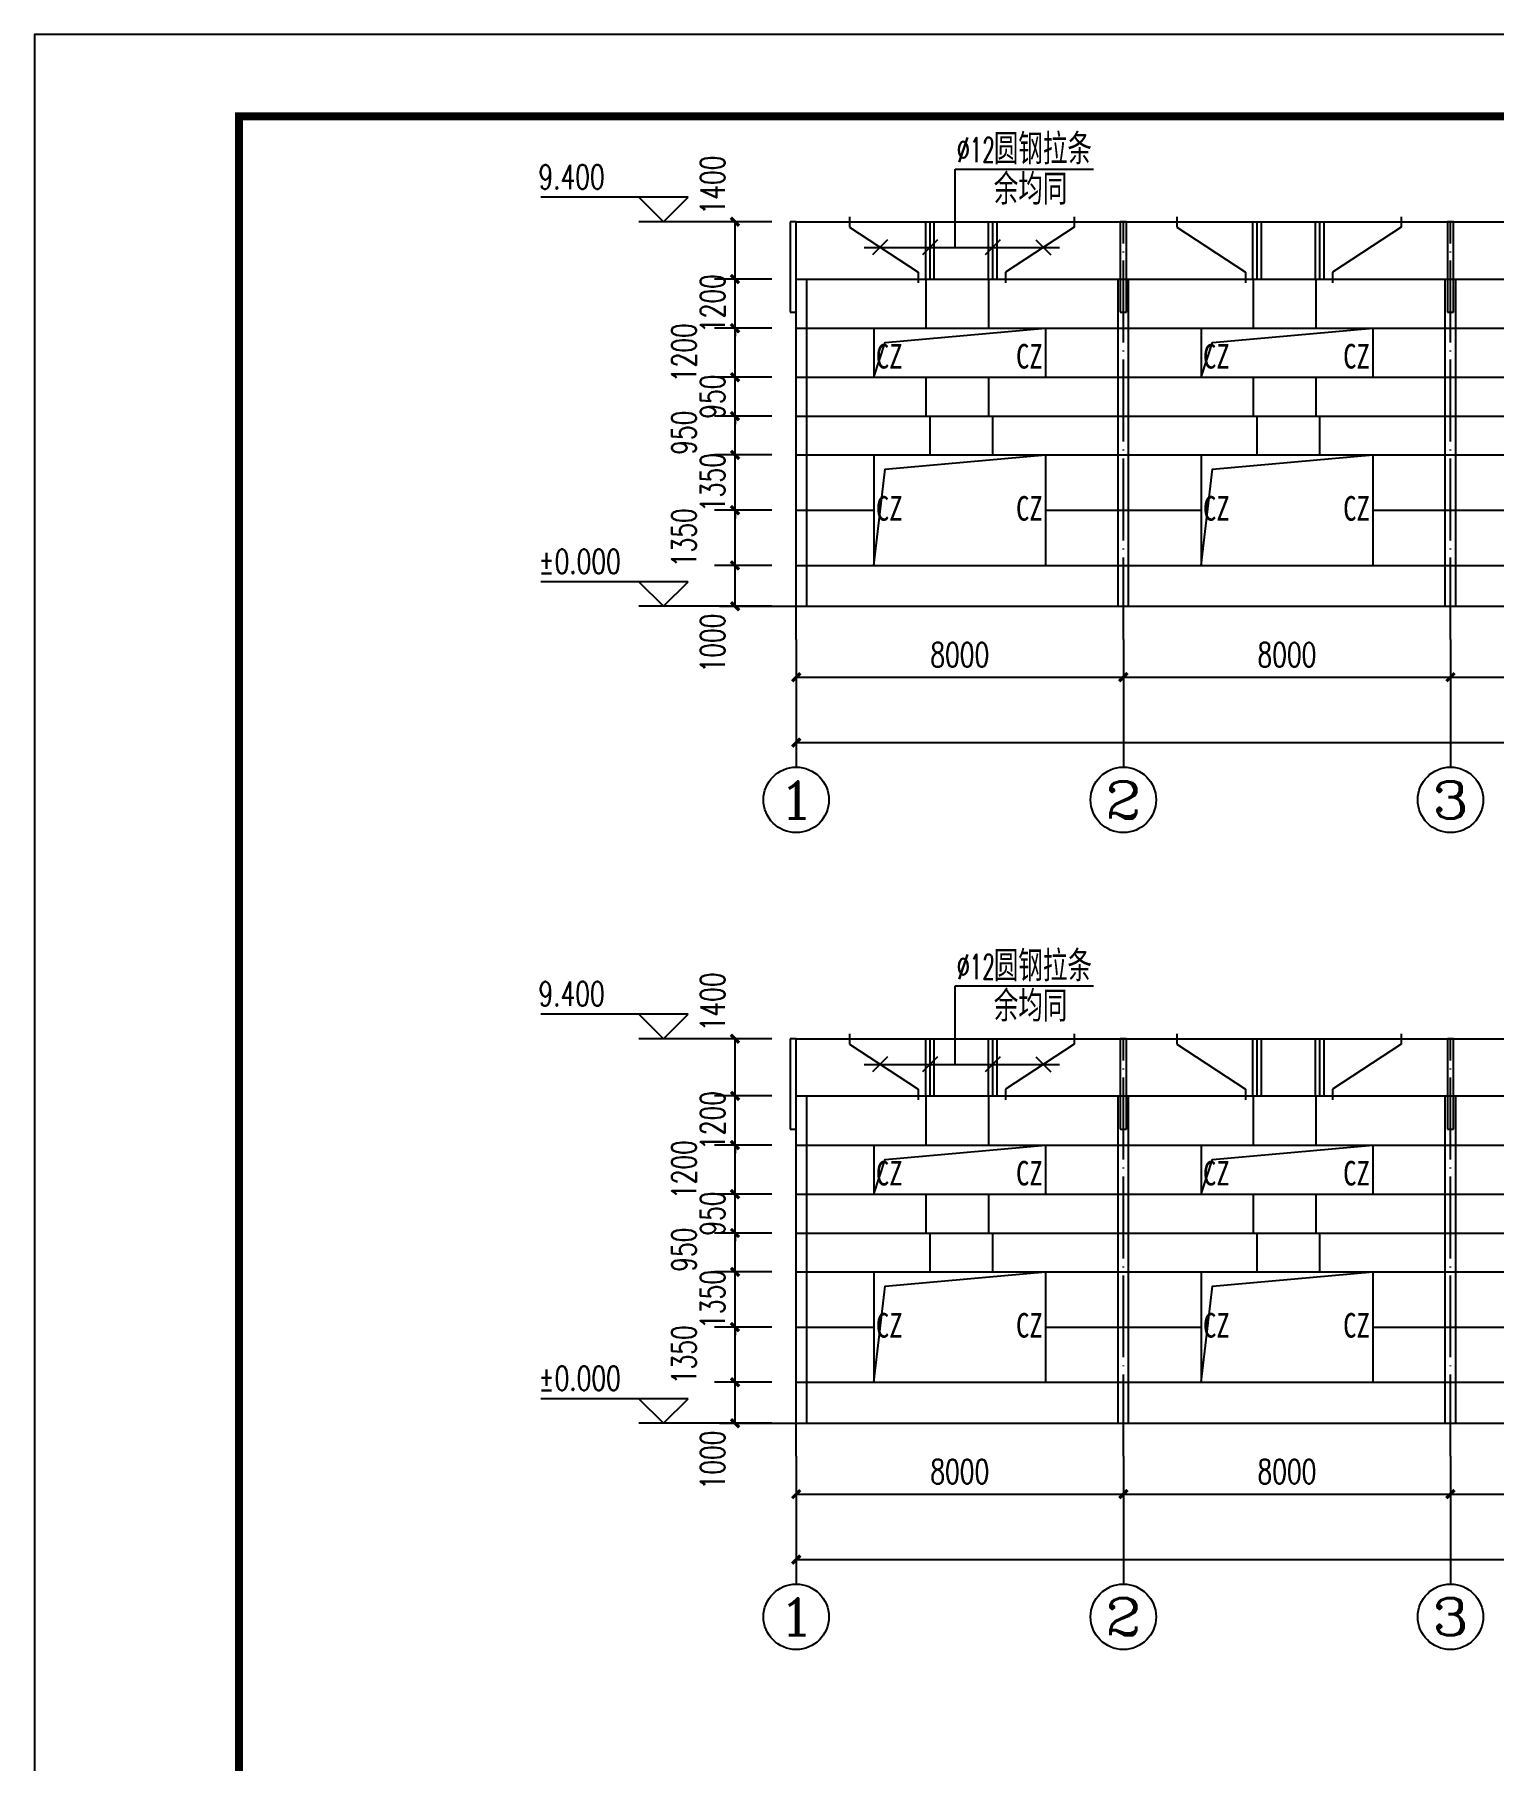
# Model space of a CAD drawing. Extents: x 36360094 to 36697644, y 75306 to 425482.
# Drawn here: x 36484285 to 36519965, y 205835 to 248032 of the extents above; entities that cross this region are included whole.
import ezdxf
from ezdxf.enums import TextEntityAlignment as Align

# ---------------------------------------------------------------- set-up
doc = ezdxf.new("R2010")
doc.units = 0
doc.header["$LTSCALE"] = 1000
doc.header["$MEASUREMENT"] = 0
doc.linetypes.add('ACAD_ISO04W100', pattern=[30.5, 24, -3, 0.5, -3])
doc.linetypes.add('DOTE', pattern=[2.42, 2, -0.2, 0.02, -0.2])
doc.layers.get('0').update_dxf_attribs({"linetype": 'CONTINUOUS'})
doc.layers.get('DEFPOINTS').update_dxf_attribs({"linetype": 'CONTINUOUS'})
for name, color, linetype in [('AXIS', 3, 'CONTINUOUS'), ('AXIS_TEXT', 7, 'CONTINUOUS'), ('DIM_ELEV', 3, 'CONTINUOUS'), ('DOTE', 1, 'ACAD_ISO04W100'), ('PUB_DIM', 3, 'CONTINUOUS'), ('PUB_TEXT', 7, 'CONTINUOUS'), ('PUB_TITLE', 4, 'CONTINUOUS'), ('拉条', 4, 'CONTINUOUS')]:
    doc.layers.add(name, color=color, linetype=linetype)
doc.styles.add('-宋体', font='', dxfattribs={"width": 0.8})
doc.styles.add('_HZTXT', font='txt.shx', dxfattribs={"width": 0.8, "bigfont": 'hztxt.shx'})
doc.styles.add('_TCH_AXIS', font='COMPLEX', dxfattribs={"bigfont": 'GBCBIG'})
doc.styles.add('_TCH_DIM', font='SIMPLEX', dxfattribs={"bigfont": 'GBCBIG'})
doc.styles.add('_TCH_DIM_T3', font='SIMPLEX', dxfattribs={"width": 0.705882, "bigfont": 'GBCBIG'})
doc.styles.add('_TXT', font='SIMPLEX.shx', dxfattribs={"width": 0.6})
doc.styles.get('-宋体').set_extended_font_data('SimSun')
doc.dimstyles.new('_TCH_ARCH&&200', dxfattribs={"dimtxt": 595, "dimasz": 200, "dimexe": 500, "dimexo": 600, "dimgap": 252.5, "dimtad": 1, "dimdec": 0, "dimzin": 0, "dimdsep": 46, "dimtxsty": '_TCH_DIM_T3', "dimblk": 'ARCHTICK', "dimcen": 0.09, "dimclrt": 7, "dimazin": 2, "dimtfac": 1, "dimtdec": 0, "dimtix": 1, "dimtmove": 2, "dimatfit": 3, "dimfxl": 0, "dimtolj": 1, "dimtzin": 0, "dimarcsym": 0})

# ---------------------------------------------------------------- blocks, each defined once
blk = doc.blocks.new('_ArchTick')
at = {"color": 0, "linetype": 'ByBlock', "const_width": 0.4}
blk.add_lwpolyline([(-0.5, -0.5), (0.5, 0.5)], dxfattribs=at)
blk = doc.blocks.new('*D612')
at = {"layer": 'DEFPOINTS', "color": 0}
for p in [(36501416, 223481), (36502913, 223481), (36502913, 222081)]:
    blk.add_point(p, dxfattribs=at)
at = {"layer": 'PUB_DIM', "color": 0, "lineweight": -2}
for p, q in [((36502313, 223481), (36500916, 223481)), ((36501416, 222081), (36501416, 223481)), ((36502313, 222081), (36500916, 222081))]:
    blk.add_line(p, q, dxfattribs=at)
at = {"layer": 'PUB_DIM', "color": 0, "lineweight": -2, "xscale": 200, "yscale": 200, "zscale": 200}
for p, rotation in [((36501416, 223481), 90), ((36501416, 222081), 270)]:
    blk.add_blockref('_ArchTick', p, dxfattribs=dict(at, rotation=rotation))
at = {"layer": 'PUB_DIM', "color": 7, "insert": (36500866, 224381), "char_height": 595, "attachment_point": 5, "rotation": 90, "style": '_TCH_DIM_T3'}
blk.add_mtext('\\A1;1400', dxfattribs=at)
blk = doc.blocks.new('*D613')
at = {"layer": 'DEFPOINTS', "color": 0}
for p in [(36501416, 222081), (36502913, 222081), (36502913, 220881)]:
    blk.add_point(p, dxfattribs=at)
at = {"layer": 'PUB_DIM', "color": 0, "lineweight": -2}
for p, q in [((36502313, 222081), (36500916, 222081)), ((36501416, 222081), (36501416, 222281)), ((36501416, 220881), (36501416, 222081)), ((36502313, 220881), (36500916, 220881)), ((36501416, 220881), (36501416, 220681))]:
    blk.add_line(p, q, dxfattribs=at)
at = {"layer": 'PUB_DIM', "color": 0, "lineweight": -2, "xscale": 200, "yscale": 200, "zscale": 200}
for p, rotation in [((36501416, 222081), 270), ((36501416, 220881), 90)]:
    blk.add_blockref('_ArchTick', p, dxfattribs=dict(at, rotation=rotation))
at = {"layer": 'PUB_DIM', "color": 7, "insert": (36500866, 221481), "char_height": 595, "attachment_point": 5, "rotation": 90, "style": '_TCH_DIM_T3'}
blk.add_mtext('\\A1;1200', dxfattribs=at)
blk = doc.blocks.new('*D614')
at = {"layer": 'DEFPOINTS', "color": 0}
for p in [(36501416, 220881), (36502913, 220881), (36502913, 219681)]:
    blk.add_point(p, dxfattribs=at)
at = {"layer": 'PUB_DIM', "color": 0, "lineweight": -2}
for p, q in [((36502313, 220881), (36500916, 220881)), ((36501416, 219681), (36501416, 220881)), ((36502313, 219681), (36500916, 219681))]:
    blk.add_line(p, q, dxfattribs=at)
at = {"layer": 'PUB_DIM', "color": 0, "lineweight": -2, "xscale": 200, "yscale": 200, "zscale": 200}
for p, rotation in [((36501416, 220881), 90), ((36501416, 219681), 270)]:
    blk.add_blockref('_ArchTick', p, dxfattribs=dict(at, rotation=rotation))
at = {"layer": 'PUB_DIM', "color": 7, "insert": (36500166, 220281), "char_height": 595, "attachment_point": 5, "rotation": 90, "style": '_TCH_DIM_T3'}
blk.add_mtext('\\A1;1200', dxfattribs=at)
blk = doc.blocks.new('*D615')
at = {"layer": 'DEFPOINTS', "color": 0}
for p in [(36501416, 219681), (36502913, 219681), (36502913, 218731)]:
    blk.add_point(p, dxfattribs=at)
at = {"layer": 'PUB_DIM', "color": 0, "lineweight": -2}
for p, q in [((36501416, 219681), (36501416, 219881)), ((36502313, 219681), (36500916, 219681)), ((36501416, 218731), (36501416, 219681)), ((36502313, 218731), (36500916, 218731)), ((36501416, 218731), (36501416, 218531))]:
    blk.add_line(p, q, dxfattribs=at)
at = {"layer": 'PUB_DIM', "color": 0, "lineweight": -2, "xscale": 200, "yscale": 200, "zscale": 200}
for p, rotation in [((36501416, 219681), 270), ((36501416, 218731), 90)]:
    blk.add_blockref('_ArchTick', p, dxfattribs=dict(at, rotation=rotation))
at = {"layer": 'PUB_DIM', "color": 7, "insert": (36500866, 219206), "char_height": 595, "attachment_point": 5, "rotation": 90, "style": '_TCH_DIM_T3'}
blk.add_mtext('\\A1;950', dxfattribs=at)
blk = doc.blocks.new('*D616')
at = {"layer": 'DEFPOINTS', "color": 0}
for p in [(36501416, 218731), (36502913, 218731), (36502913, 217781)]:
    blk.add_point(p, dxfattribs=at)
at = {"layer": 'PUB_DIM', "color": 0, "lineweight": -2}
for p, q in [((36502313, 218731), (36500916, 218731)), ((36501416, 217781), (36501416, 218731)), ((36502313, 217781), (36500916, 217781))]:
    blk.add_line(p, q, dxfattribs=at)
at = {"layer": 'PUB_DIM', "color": 0, "lineweight": -2, "xscale": 200, "yscale": 200, "zscale": 200}
for p, rotation in [((36501416, 218731), 90), ((36501416, 217781), 270)]:
    blk.add_blockref('_ArchTick', p, dxfattribs=dict(at, rotation=rotation))
at = {"layer": 'PUB_DIM', "color": 7, "insert": (36500166, 218323), "char_height": 595, "attachment_point": 5, "rotation": 90, "style": '_TCH_DIM_T3'}
blk.add_mtext('\\A1;950', dxfattribs=at)
blk = doc.blocks.new('*D617')
at = {"layer": 'DEFPOINTS', "color": 0}
for p in [(36501416, 217781), (36502913, 217781), (36502913, 216431)]:
    blk.add_point(p, dxfattribs=at)
at = {"layer": 'PUB_DIM', "color": 0, "lineweight": -2}
for p, q in [((36502313, 217781), (36500916, 217781)), ((36501416, 217781), (36501416, 217981)), ((36501416, 216431), (36501416, 217781)), ((36502313, 216431), (36500916, 216431)), ((36501416, 216431), (36501416, 216231))]:
    blk.add_line(p, q, dxfattribs=at)
at = {"layer": 'PUB_DIM', "color": 0, "lineweight": -2, "xscale": 200, "yscale": 200, "zscale": 200}
for p, rotation in [((36501416, 217781), 270), ((36501416, 216431), 90)]:
    blk.add_blockref('_ArchTick', p, dxfattribs=dict(at, rotation=rotation))
at = {"layer": 'PUB_DIM', "color": 7, "insert": (36500866, 217106), "char_height": 595, "attachment_point": 5, "rotation": 90, "style": '_TCH_DIM_T3'}
blk.add_mtext('\\A1;1350', dxfattribs=at)
blk = doc.blocks.new('*D618')
at = {"layer": 'DEFPOINTS', "color": 0}
for p in [(36501416, 216431), (36502913, 216431), (36502913, 215081)]:
    blk.add_point(p, dxfattribs=at)
at = {"layer": 'PUB_DIM', "color": 0, "lineweight": -2}
for p, q in [((36502313, 216431), (36500916, 216431)), ((36501416, 215081), (36501416, 216431)), ((36502313, 215081), (36500916, 215081))]:
    blk.add_line(p, q, dxfattribs=at)
at = {"layer": 'PUB_DIM', "color": 0, "lineweight": -2, "xscale": 200, "yscale": 200, "zscale": 200}
for p, rotation in [((36501416, 216431), 90), ((36501416, 215081), 270)]:
    blk.add_blockref('_ArchTick', p, dxfattribs=dict(at, rotation=rotation))
at = {"layer": 'PUB_DIM', "color": 7, "insert": (36500166, 215756), "char_height": 595, "attachment_point": 5, "rotation": 90, "style": '_TCH_DIM_T3'}
blk.add_mtext('\\A1;1350', dxfattribs=at)
blk = doc.blocks.new('*D619')
at = {"layer": 'DEFPOINTS', "color": 0}
for p in [(36501416, 215081), (36502913, 215081), (36502913, 214081)]:
    blk.add_point(p, dxfattribs=at)
at = {"layer": 'PUB_DIM', "color": 0, "lineweight": -2}
for p, q in [((36502313, 215081), (36500916, 215081)), ((36501416, 214081), (36501416, 215081)), ((36502313, 214081), (36500916, 214081))]:
    blk.add_line(p, q, dxfattribs=at)
at = {"layer": 'PUB_DIM', "color": 0, "lineweight": -2, "xscale": 200, "yscale": 200, "zscale": 200}
for p, rotation in [((36501416, 215081), 90), ((36501416, 214081), 270)]:
    blk.add_blockref('_ArchTick', p, dxfattribs=dict(at, rotation=rotation))
at = {"layer": 'PUB_DIM', "color": 7, "insert": (36500866, 213181), "char_height": 595, "attachment_point": 5, "rotation": 90, "style": '_TCH_DIM_T3'}
blk.add_mtext('\\A1;1000', dxfattribs=at)
blk = doc.blocks.new('*D620')
at = {"layer": 'AXIS', "color": 0, "lineweight": -2}
for p, q in [((36502913, 212672), (36502913, 211848)), ((36510913, 212672), (36510913, 211848)), ((36502913, 212348), (36510913, 212348))]:
    blk.add_line(p, q, dxfattribs=at)
at = {"layer": 'DEFPOINTS', "color": 0}
for p in [(36502913, 213272), (36510913, 213272), (36510913, 212348)]:
    blk.add_point(p, dxfattribs=at)
at = {"layer": 'AXIS', "color": 0, "lineweight": -2, "xscale": 200, "yscale": 200, "zscale": 200, "rotation": 180}
blk.add_blockref('_ArchTick', (36502913, 212348), dxfattribs=at)
at = {"layer": 'AXIS', "color": 0, "lineweight": -2, "xscale": 200, "yscale": 200, "zscale": 200}
blk.add_blockref('_ArchTick', (36510913, 212348), dxfattribs=at)
at = {"layer": 'AXIS', "color": 7, "insert": (36506913, 212898), "char_height": 595, "attachment_point": 5, "style": '_TCH_DIM_T3'}
blk.add_mtext('\\A1;8000', dxfattribs=at)
blk = doc.blocks.new('*D621')
at = {"layer": 'AXIS', "color": 0, "lineweight": -2}
for p, q in [((36510913, 212672), (36510913, 211848)), ((36518913, 212672), (36518913, 211848)), ((36510913, 212348), (36518913, 212348))]:
    blk.add_line(p, q, dxfattribs=at)
at = {"layer": 'DEFPOINTS', "color": 0}
for p in [(36510913, 213272), (36518913, 213272), (36518913, 212348)]:
    blk.add_point(p, dxfattribs=at)
at = {"layer": 'AXIS', "color": 0, "lineweight": -2, "xscale": 200, "yscale": 200, "zscale": 200, "rotation": 180}
blk.add_blockref('_ArchTick', (36510913, 212348), dxfattribs=at)
at = {"layer": 'AXIS', "color": 0, "lineweight": -2, "xscale": 200, "yscale": 200, "zscale": 200}
blk.add_blockref('_ArchTick', (36518913, 212348), dxfattribs=at)
at = {"layer": 'AXIS', "color": 7, "insert": (36514913, 212898), "char_height": 595, "attachment_point": 5, "style": '_TCH_DIM_T3'}
blk.add_mtext('\\A1;8000', dxfattribs=at)
blk = doc.blocks.new('*D622')
at = {"layer": 'AXIS', "color": 0, "lineweight": -2}
for p, q in [((36518913, 212672), (36518913, 211848)), ((36526913, 212672), (36526913, 211848)), ((36518913, 212348), (36526913, 212348))]:
    blk.add_line(p, q, dxfattribs=at)
at = {"layer": 'DEFPOINTS', "color": 0}
for p in [(36518913, 213272), (36526913, 213272), (36526913, 212348)]:
    blk.add_point(p, dxfattribs=at)
at = {"layer": 'AXIS', "color": 0, "lineweight": -2, "xscale": 200, "yscale": 200, "zscale": 200, "rotation": 180}
blk.add_blockref('_ArchTick', (36518913, 212348), dxfattribs=at)
at = {"layer": 'AXIS', "color": 0, "lineweight": -2, "xscale": 200, "yscale": 200, "zscale": 200}
blk.add_blockref('_ArchTick', (36526913, 212348), dxfattribs=at)
at = {"layer": 'AXIS', "color": 7, "insert": (36522913, 212898), "char_height": 595, "attachment_point": 5, "style": '_TCH_DIM_T3'}
blk.add_mtext('\\A1;8000', dxfattribs=at)
blk = doc.blocks.new('*D626')
at = {"layer": 'AXIS', "color": 0, "lineweight": -2}
for p, q in [((36502913, 212672), (36502913, 210248)), ((36550913, 212672), (36550913, 210248)), ((36502913, 210748), (36550913, 210748))]:
    blk.add_line(p, q, dxfattribs=at)
at = {"layer": 'DEFPOINTS', "color": 0}
for p in [(36502913, 213272), (36550913, 213272), (36550913, 210748)]:
    blk.add_point(p, dxfattribs=at)
at = {"layer": 'AXIS', "color": 0, "lineweight": -2, "xscale": 200, "yscale": 200, "zscale": 200, "rotation": 180}
blk.add_blockref('_ArchTick', (36502913, 210748), dxfattribs=at)
at = {"layer": 'AXIS', "color": 0, "lineweight": -2, "xscale": 200, "yscale": 200, "zscale": 200}
blk.add_blockref('_ArchTick', (36550913, 210748), dxfattribs=at)
at = {"layer": 'AXIS', "color": 7, "insert": (36526913, 211298), "char_height": 595, "attachment_point": 5, "style": '_TCH_DIM_T3'}
blk.add_mtext('\\A1;48000', dxfattribs=at)
blk = doc.blocks.new('*D627')
at = {"layer": 'DEFPOINTS', "color": 0}
for p in [(36501416, 243453), (36502913, 243453), (36502913, 242053)]:
    blk.add_point(p, dxfattribs=at)
at = {"layer": 'PUB_DIM', "color": 0, "lineweight": -2}
for p, q in [((36502313, 243453), (36500916, 243453)), ((36501416, 242053), (36501416, 243453)), ((36502313, 242053), (36500916, 242053))]:
    blk.add_line(p, q, dxfattribs=at)
at = {"layer": 'PUB_DIM', "color": 0, "lineweight": -2, "xscale": 200, "yscale": 200, "zscale": 200}
for p, rotation in [((36501416, 243453), 90), ((36501416, 242053), 270)]:
    blk.add_blockref('_ArchTick', p, dxfattribs=dict(at, rotation=rotation))
at = {"layer": 'PUB_DIM', "color": 7, "insert": (36500866, 244353), "char_height": 595, "attachment_point": 5, "rotation": 90, "style": '_TCH_DIM_T3'}
blk.add_mtext('\\A1;1400', dxfattribs=at)
blk = doc.blocks.new('*D628')
at = {"layer": 'DEFPOINTS', "color": 0}
for p in [(36501416, 242053), (36502913, 242053), (36502913, 240853)]:
    blk.add_point(p, dxfattribs=at)
at = {"layer": 'PUB_DIM', "color": 0, "lineweight": -2}
for p, q in [((36501416, 242053), (36501416, 242253)), ((36502313, 242053), (36500916, 242053)), ((36501416, 240853), (36501416, 242053)), ((36502313, 240853), (36500916, 240853)), ((36501416, 240853), (36501416, 240653))]:
    blk.add_line(p, q, dxfattribs=at)
at = {"layer": 'PUB_DIM', "color": 0, "lineweight": -2, "xscale": 200, "yscale": 200, "zscale": 200}
for p, rotation in [((36501416, 242053), 270), ((36501416, 240853), 90)]:
    blk.add_blockref('_ArchTick', p, dxfattribs=dict(at, rotation=rotation))
at = {"layer": 'PUB_DIM', "color": 7, "insert": (36500866, 241453), "char_height": 595, "attachment_point": 5, "rotation": 90, "style": '_TCH_DIM_T3'}
blk.add_mtext('\\A1;1200', dxfattribs=at)
blk = doc.blocks.new('*D629')
at = {"layer": 'DEFPOINTS', "color": 0}
for p in [(36501416, 240853), (36502913, 240853), (36502913, 239653)]:
    blk.add_point(p, dxfattribs=at)
at = {"layer": 'PUB_DIM', "color": 0, "lineweight": -2}
for p, q in [((36502313, 240853), (36500916, 240853)), ((36501416, 239653), (36501416, 240853)), ((36502313, 239653), (36500916, 239653))]:
    blk.add_line(p, q, dxfattribs=at)
at = {"layer": 'PUB_DIM', "color": 0, "lineweight": -2, "xscale": 200, "yscale": 200, "zscale": 200}
for p, rotation in [((36501416, 240853), 90), ((36501416, 239653), 270)]:
    blk.add_blockref('_ArchTick', p, dxfattribs=dict(at, rotation=rotation))
at = {"layer": 'PUB_DIM', "color": 7, "insert": (36500166, 240253), "char_height": 595, "attachment_point": 5, "rotation": 90, "style": '_TCH_DIM_T3'}
blk.add_mtext('\\A1;1200', dxfattribs=at)
blk = doc.blocks.new('*D630')
at = {"layer": 'DEFPOINTS', "color": 0}
for p in [(36501416, 239653), (36502913, 239653), (36502913, 238703)]:
    blk.add_point(p, dxfattribs=at)
at = {"layer": 'PUB_DIM', "color": 0, "lineweight": -2}
for p, q in [((36501416, 239653), (36501416, 239853)), ((36502313, 239653), (36500916, 239653)), ((36501416, 238703), (36501416, 239653)), ((36502313, 238703), (36500916, 238703)), ((36501416, 238703), (36501416, 238503))]:
    blk.add_line(p, q, dxfattribs=at)
at = {"layer": 'PUB_DIM', "color": 0, "lineweight": -2, "xscale": 200, "yscale": 200, "zscale": 200}
for p, rotation in [((36501416, 239653), 270), ((36501416, 238703), 90)]:
    blk.add_blockref('_ArchTick', p, dxfattribs=dict(at, rotation=rotation))
at = {"layer": 'PUB_DIM', "color": 7, "insert": (36500866, 239178), "char_height": 595, "attachment_point": 5, "rotation": 90, "style": '_TCH_DIM_T3'}
blk.add_mtext('\\A1;950', dxfattribs=at)
blk = doc.blocks.new('*D631')
at = {"layer": 'DEFPOINTS', "color": 0}
for p in [(36501416, 238703), (36502913, 238703), (36502913, 237753)]:
    blk.add_point(p, dxfattribs=at)
at = {"layer": 'PUB_DIM', "color": 0, "lineweight": -2}
for p, q in [((36502313, 238703), (36500916, 238703)), ((36501416, 237753), (36501416, 238703)), ((36502313, 237753), (36500916, 237753))]:
    blk.add_line(p, q, dxfattribs=at)
at = {"layer": 'PUB_DIM', "color": 0, "lineweight": -2, "xscale": 200, "yscale": 200, "zscale": 200}
for p, rotation in [((36501416, 238703), 90), ((36501416, 237753), 270)]:
    blk.add_blockref('_ArchTick', p, dxfattribs=dict(at, rotation=rotation))
at = {"layer": 'PUB_DIM', "color": 7, "insert": (36500166, 238295), "char_height": 595, "attachment_point": 5, "rotation": 90, "style": '_TCH_DIM_T3'}
blk.add_mtext('\\A1;950', dxfattribs=at)
blk = doc.blocks.new('*D632')
at = {"layer": 'DEFPOINTS', "color": 0}
for p in [(36501416, 237753), (36502913, 237753), (36502913, 236403)]:
    blk.add_point(p, dxfattribs=at)
at = {"layer": 'PUB_DIM', "color": 0, "lineweight": -2}
for p, q in [((36502313, 237753), (36500916, 237753)), ((36501416, 237753), (36501416, 237953)), ((36501416, 236403), (36501416, 237753)), ((36502313, 236403), (36500916, 236403)), ((36501416, 236403), (36501416, 236203))]:
    blk.add_line(p, q, dxfattribs=at)
at = {"layer": 'PUB_DIM', "color": 0, "lineweight": -2, "xscale": 200, "yscale": 200, "zscale": 200}
for p, rotation in [((36501416, 237753), 270), ((36501416, 236403), 90)]:
    blk.add_blockref('_ArchTick', p, dxfattribs=dict(at, rotation=rotation))
at = {"layer": 'PUB_DIM', "color": 7, "insert": (36500866, 237078), "char_height": 595, "attachment_point": 5, "rotation": 90, "style": '_TCH_DIM_T3'}
blk.add_mtext('\\A1;1350', dxfattribs=at)
blk = doc.blocks.new('*D633')
at = {"layer": 'DEFPOINTS', "color": 0}
for p in [(36501416, 236403), (36502913, 236403), (36502913, 235053)]:
    blk.add_point(p, dxfattribs=at)
at = {"layer": 'PUB_DIM', "color": 0, "lineweight": -2}
for p, q in [((36502313, 236403), (36500916, 236403)), ((36501416, 235053), (36501416, 236403)), ((36502313, 235053), (36500916, 235053))]:
    blk.add_line(p, q, dxfattribs=at)
at = {"layer": 'PUB_DIM', "color": 0, "lineweight": -2, "xscale": 200, "yscale": 200, "zscale": 200}
for p, rotation in [((36501416, 236403), 90), ((36501416, 235053), 270)]:
    blk.add_blockref('_ArchTick', p, dxfattribs=dict(at, rotation=rotation))
at = {"layer": 'PUB_DIM', "color": 7, "insert": (36500166, 235728), "char_height": 595, "attachment_point": 5, "rotation": 90, "style": '_TCH_DIM_T3'}
blk.add_mtext('\\A1;1350', dxfattribs=at)
blk = doc.blocks.new('*D634')
at = {"layer": 'DEFPOINTS', "color": 0}
for p in [(36501416, 235053), (36502913, 235053), (36502913, 234053)]:
    blk.add_point(p, dxfattribs=at)
at = {"layer": 'PUB_DIM', "color": 0, "lineweight": -2}
for p, q in [((36502313, 235053), (36500916, 235053)), ((36501416, 234053), (36501416, 235053)), ((36502313, 234053), (36500916, 234053))]:
    blk.add_line(p, q, dxfattribs=at)
at = {"layer": 'PUB_DIM', "color": 0, "lineweight": -2, "xscale": 200, "yscale": 200, "zscale": 200}
for p, rotation in [((36501416, 235053), 90), ((36501416, 234053), 270)]:
    blk.add_blockref('_ArchTick', p, dxfattribs=dict(at, rotation=rotation))
at = {"layer": 'PUB_DIM', "color": 7, "insert": (36500866, 233153), "char_height": 595, "attachment_point": 5, "rotation": 90, "style": '_TCH_DIM_T3'}
blk.add_mtext('\\A1;1000', dxfattribs=at)
blk = doc.blocks.new('*D635')
at = {"layer": 'AXIS', "color": 0, "lineweight": -2}
for p, q in [((36502913, 232644), (36502913, 231820)), ((36510913, 232644), (36510913, 231820)), ((36502913, 232320), (36510913, 232320))]:
    blk.add_line(p, q, dxfattribs=at)
at = {"layer": 'DEFPOINTS', "color": 0}
for p in [(36502913, 233244), (36510913, 233244), (36510913, 232320)]:
    blk.add_point(p, dxfattribs=at)
at = {"layer": 'AXIS', "color": 0, "lineweight": -2, "xscale": 200, "yscale": 200, "zscale": 200, "rotation": 180}
blk.add_blockref('_ArchTick', (36502913, 232320), dxfattribs=at)
at = {"layer": 'AXIS', "color": 0, "lineweight": -2, "xscale": 200, "yscale": 200, "zscale": 200}
blk.add_blockref('_ArchTick', (36510913, 232320), dxfattribs=at)
at = {"layer": 'AXIS', "color": 7, "insert": (36506913, 232870), "char_height": 595, "attachment_point": 5, "style": '_TCH_DIM_T3'}
blk.add_mtext('\\A1;8000', dxfattribs=at)
blk = doc.blocks.new('*D636')
at = {"layer": 'AXIS', "color": 0, "lineweight": -2}
for p, q in [((36510913, 232644), (36510913, 231820)), ((36518913, 232644), (36518913, 231820)), ((36510913, 232320), (36518913, 232320))]:
    blk.add_line(p, q, dxfattribs=at)
at = {"layer": 'DEFPOINTS', "color": 0}
for p in [(36510913, 233244), (36518913, 233244), (36518913, 232320)]:
    blk.add_point(p, dxfattribs=at)
at = {"layer": 'AXIS', "color": 0, "lineweight": -2, "xscale": 200, "yscale": 200, "zscale": 200, "rotation": 180}
blk.add_blockref('_ArchTick', (36510913, 232320), dxfattribs=at)
at = {"layer": 'AXIS', "color": 0, "lineweight": -2, "xscale": 200, "yscale": 200, "zscale": 200}
blk.add_blockref('_ArchTick', (36518913, 232320), dxfattribs=at)
at = {"layer": 'AXIS', "color": 7, "insert": (36514913, 232870), "char_height": 595, "attachment_point": 5, "style": '_TCH_DIM_T3'}
blk.add_mtext('\\A1;8000', dxfattribs=at)
blk = doc.blocks.new('*D637')
at = {"layer": 'AXIS', "color": 0, "lineweight": -2}
for p, q in [((36518913, 232644), (36518913, 231820)), ((36526913, 232644), (36526913, 231820)), ((36518913, 232320), (36526913, 232320))]:
    blk.add_line(p, q, dxfattribs=at)
at = {"layer": 'DEFPOINTS', "color": 0}
for p in [(36518913, 233244), (36526913, 233244), (36526913, 232320)]:
    blk.add_point(p, dxfattribs=at)
at = {"layer": 'AXIS', "color": 0, "lineweight": -2, "xscale": 200, "yscale": 200, "zscale": 200, "rotation": 180}
blk.add_blockref('_ArchTick', (36518913, 232320), dxfattribs=at)
at = {"layer": 'AXIS', "color": 0, "lineweight": -2, "xscale": 200, "yscale": 200, "zscale": 200}
blk.add_blockref('_ArchTick', (36526913, 232320), dxfattribs=at)
at = {"layer": 'AXIS', "color": 7, "insert": (36522913, 232870), "char_height": 595, "attachment_point": 5, "style": '_TCH_DIM_T3'}
blk.add_mtext('\\A1;8000', dxfattribs=at)
blk = doc.blocks.new('*D641')
at = {"layer": 'AXIS', "color": 0, "lineweight": -2}
for p, q in [((36502913, 232644), (36502913, 230220)), ((36550913, 232644), (36550913, 230220)), ((36502913, 230720), (36550913, 230720))]:
    blk.add_line(p, q, dxfattribs=at)
at = {"layer": 'DEFPOINTS', "color": 0}
for p in [(36502913, 233244), (36550913, 233244), (36550913, 230720)]:
    blk.add_point(p, dxfattribs=at)
at = {"layer": 'AXIS', "color": 0, "lineweight": -2, "xscale": 200, "yscale": 200, "zscale": 200, "rotation": 180}
blk.add_blockref('_ArchTick', (36502913, 230720), dxfattribs=at)
at = {"layer": 'AXIS', "color": 0, "lineweight": -2, "xscale": 200, "yscale": 200, "zscale": 200}
blk.add_blockref('_ArchTick', (36550913, 230720), dxfattribs=at)
at = {"layer": 'AXIS', "color": 7, "insert": (36526913, 231270), "char_height": 595, "attachment_point": 5, "style": '_TCH_DIM_T3'}
blk.add_mtext('\\A1;48000', dxfattribs=at)

msp = doc.modelspace()

# ---------------------------------------------------------------- linework, layer by layer
for p, q in [((36506796.6, 242826.2), (36506796.6, 244743.2)), ((36506796.6, 244743.2), (36510186.5, 244743.2)), ((36502762.6, 243453.4), (36502762.6, 241244.5)), ((36502912.6, 243453.4), (36502762.6, 243453.4)), ((36502762.6, 243453.4), (36502762.6, 241244.5)), ((36502912.6, 243453.4), (36502762.6, 243453.4)), ((36502912.6, 243453.4), (36550912.6, 243453.4)), ((36502912.6, 241244.5), (36502912.6, 243453.4)), ((36502912.6, 241244.5), (36502912.6, 243453.4)), ((36506079, 242053.4), (36506079, 243453.4)), ((36506184.6, 242053.4), (36506184.6, 243453.4)), ((36506290.3, 242053.4), (36506290.3, 243453.4)), ((36507612.8, 242053.4), (36507612.8, 243453.4)), ((36507718.5, 242053.4), (36507718.5, 243453.4)), ((36507824.2, 242053.4), (36507824.2, 243453.4)), ((36510837.6, 243453.4), (36510837.6, 241244.5)), ((36510987.6, 243453.4), (36510837.6, 243453.4)), ((36510837.6, 243453.4), (36510837.6, 241244.5)), ((36510987.6, 243453.4), (36510837.6, 243453.4)), ((36510987.6, 241244.5), (36510987.6, 243453.4)), ((36510987.6, 241244.5), (36510987.6, 243453.4)), ((36514079, 242053.4), (36514079, 243453.4)), ((36514184.6, 242053.4), (36514184.6, 243453.4)), ((36514290.3, 242053.4), (36514290.3, 243453.4)), ((36515612.8, 242053.4), (36515612.8, 243453.4)), ((36515718.5, 242053.4), (36515718.5, 243453.4)), ((36515824.2, 242053.4), (36515824.2, 243453.4)), ((36518837.6, 243453.4), (36518837.6, 241244.5)), ((36518987.6, 243453.4), (36518837.6, 243453.4)), ((36518837.6, 243453.4), (36518837.6, 241244.5)), ((36518987.6, 243453.4), (36518837.6, 243453.4)), ((36518987.6, 241244.5), (36518987.6, 243453.4)), ((36518987.6, 241244.5), (36518987.6, 243453.4)), ((36504571.9, 242826.2), (36509355.5, 242826.2)), ((36505147.2, 243008.9), (36504781.9, 242643.6)), ((36506367.3, 243008.9), (36506002, 242643.6)), ((36507901.2, 243008.9), (36507535.8, 242643.6)), ((36508776, 243008.9), (36509141.4, 242643.6)), ((36502912.6, 242053.4), (36550912.6, 242053.4)), ((36502912.6, 234053.4), (36502912.6, 242053.4)), ((36502912.6, 242053.4), (36503172.6, 242053.4)), ((36503172.6, 234053.4), (36503172.6, 242053.4)), ((36506084.6, 242053.4), (36506084.6, 240853.4)), ((36507618.5, 242053.4), (36507618.5, 240853.4)), ((36510782.6, 234053.4), (36510782.6, 242053.4)), ((36510782.6, 242053.4), (36511042.6, 242053.4)), ((36511042.6, 234053.4), (36511042.6, 242053.4)), ((36514084.6, 242053.4), (36514084.6, 240853.4)), ((36515618.5, 242053.4), (36515618.5, 240853.4)), ((36518782.6, 234053.4), (36518782.6, 242053.4)), ((36518782.6, 242053.4), (36519042.6, 242053.4)), ((36519042.6, 234053.4), (36519042.6, 242053.4)), ((36502762.6, 241244.5), (36502912.6, 241244.5)), ((36502762.6, 241244.5), (36502912.6, 241244.5)), ((36510837.6, 241244.5), (36510987.6, 241244.5)), ((36510837.6, 241244.5), (36510987.6, 241244.5)), ((36518837.6, 241244.5), (36518987.6, 241244.5)), ((36518837.6, 241244.5), (36518987.6, 241244.5)), ((36502912.6, 240853.4), (36550912.6, 240853.4)), ((36504812.6, 240853.4), (36504812.6, 239653.4)), ((36509012.6, 240853.4), (36509012.6, 239653.4)), ((36512812.6, 240853.4), (36512812.6, 239653.4)), ((36517012.6, 240853.4), (36517012.6, 239653.4)), ((36502912.6, 239653.4), (36550912.6, 239653.4)), ((36506084.6, 239653.4), (36506084.6, 238703.4)), ((36507618.5, 239653.4), (36507618.5, 238703.4)), ((36514084.6, 239653.4), (36514084.6, 238703.4)), ((36515618.5, 239653.4), (36515618.5, 238703.4)), ((36502912.6, 238703.4), (36550912.6, 238703.4)), ((36506184.6, 237753.4), (36506184.6, 238703.4)), ((36507718.5, 237753.4), (36507718.5, 238703.4)), ((36514184.6, 237753.4), (36514184.6, 238703.4)), ((36515718.5, 237753.4), (36515718.5, 238703.4)), ((36502912.6, 237753.4), (36550912.6, 237753.4)), ((36504812.6, 237753.4), (36504812.6, 235053.4)), ((36509012.6, 237753.4), (36509012.6, 235053.4)), ((36512812.6, 237753.4), (36512812.6, 235053.4)), ((36517012.6, 237753.4), (36517012.6, 235053.4)), ((36502912.6, 236403.4), (36504812.6, 236403.4)), ((36509012.6, 236403.4), (36512812.6, 236403.4)), ((36517012.6, 236403.4), (36520812.6, 236403.4)), ((36502912.6, 235053.4), (36550912.6, 235053.4)), ((36501037.5, 234053.4), (36552961.4, 234053.4)), ((36506796.6, 222853.7), (36506796.6, 224770.6)), ((36506796.6, 224770.6), (36510186.5, 224770.6)), ((36502762.6, 223480.8), (36502762.6, 221271.9)), ((36502912.6, 223480.8), (36502762.6, 223480.8)), ((36502762.6, 223480.8), (36502762.6, 221271.9)), ((36502912.6, 223480.8), (36502762.6, 223480.8)), ((36502912.6, 223480.8), (36550912.6, 223480.8)), ((36502912.6, 221271.9), (36502912.6, 223480.8)), ((36502912.6, 221271.9), (36502912.6, 223480.8)), ((36506079, 222080.8), (36506079, 223480.8)), ((36506184.6, 222080.8), (36506184.6, 223480.8)), ((36506290.3, 222080.8), (36506290.3, 223480.8)), ((36507612.8, 222080.8), (36507612.8, 223480.8)), ((36507718.5, 222080.8), (36507718.5, 223480.8)), ((36507824.2, 222080.8), (36507824.2, 223480.8)), ((36510837.6, 223480.8), (36510837.6, 221271.9)), ((36510987.6, 223480.8), (36510837.6, 223480.8)), ((36510837.6, 223480.8), (36510837.6, 221271.9)), ((36510987.6, 223480.8), (36510837.6, 223480.8)), ((36510987.6, 221271.9), (36510987.6, 223480.8)), ((36510987.6, 221271.9), (36510987.6, 223480.8)), ((36514079, 222080.8), (36514079, 223480.8)), ((36514184.6, 222080.8), (36514184.6, 223480.8)), ((36514290.3, 222080.8), (36514290.3, 223480.8)), ((36515612.8, 222080.8), (36515612.8, 223480.8)), ((36515718.5, 222080.8), (36515718.5, 223480.8)), ((36515824.2, 222080.8), (36515824.2, 223480.8)), ((36518837.6, 223480.8), (36518837.6, 221271.9)), ((36518987.6, 223480.8), (36518837.6, 223480.8)), ((36518837.6, 223480.8), (36518837.6, 221271.9)), ((36518987.6, 223480.8), (36518837.6, 223480.8)), ((36518987.6, 221271.9), (36518987.6, 223480.8)), ((36518987.6, 221271.9), (36518987.6, 223480.8)), ((36504571.9, 222853.7), (36509355.5, 222853.7)), ((36505147.2, 223036.3), (36504781.9, 222671)), ((36506367.3, 223036.3), (36506002, 222671)), ((36507901.2, 223036.3), (36507535.8, 222671)), ((36508776, 223036.3), (36509141.4, 222671)), ((36502912.6, 222080.8), (36550912.6, 222080.8)), ((36502912.6, 214080.8), (36502912.6, 222080.8)), ((36502912.6, 222080.8), (36503172.6, 222080.8)), ((36503172.6, 214080.8), (36503172.6, 222080.8)), ((36506084.6, 222080.8), (36506084.6, 220880.8)), ((36507618.5, 222080.8), (36507618.5, 220880.8)), ((36510782.6, 214080.8), (36510782.6, 222080.8)), ((36510782.6, 222080.8), (36511042.6, 222080.8)), ((36511042.6, 214080.8), (36511042.6, 222080.8)), ((36514084.6, 222080.8), (36514084.6, 220880.8)), ((36515618.5, 222080.8), (36515618.5, 220880.8)), ((36518782.6, 214080.8), (36518782.6, 222080.8)), ((36518782.6, 222080.8), (36519042.6, 222080.8)), ((36519042.6, 214080.8), (36519042.6, 222080.8)), ((36502762.6, 221271.9), (36502912.6, 221271.9)), ((36502762.6, 221271.9), (36502912.6, 221271.9)), ((36510837.6, 221271.9), (36510987.6, 221271.9)), ((36510837.6, 221271.9), (36510987.6, 221271.9)), ((36518837.6, 221271.9), (36518987.6, 221271.9)), ((36518837.6, 221271.9), (36518987.6, 221271.9)), ((36502912.6, 220880.8), (36550912.6, 220880.8)), ((36504812.6, 220880.8), (36504812.6, 219680.8)), ((36509012.6, 220880.8), (36509012.6, 219680.8)), ((36512812.6, 220880.8), (36512812.6, 219680.8)), ((36517012.6, 220880.8), (36517012.6, 219680.8)), ((36502912.6, 219680.8), (36550912.6, 219680.8)), ((36506084.6, 219680.8), (36506084.6, 218730.8)), ((36507618.5, 219680.8), (36507618.5, 218730.8)), ((36514084.6, 219680.8), (36514084.6, 218730.8)), ((36515618.5, 219680.8), (36515618.5, 218730.8)), ((36502912.6, 218730.8), (36550912.6, 218730.8)), ((36506184.6, 217780.8), (36506184.6, 218730.8)), ((36507718.5, 217780.8), (36507718.5, 218730.8)), ((36514184.6, 217780.8), (36514184.6, 218730.8)), ((36515718.5, 217780.8), (36515718.5, 218730.8)), ((36502912.6, 217780.8), (36528812.6, 217780.8)), ((36504812.6, 217780.8), (36504812.6, 215080.8)), ((36509012.6, 217780.8), (36509012.6, 215080.8)), ((36512812.6, 217780.8), (36512812.6, 215080.8)), ((36517012.6, 217780.8), (36517012.6, 215080.8)), ((36502912.6, 216430.8), (36504812.6, 216430.8)), ((36509012.6, 216430.8), (36512812.6, 216430.8)), ((36517012.6, 216430.8), (36520812.6, 216430.8)), ((36502912.6, 215080.8), (36528812.6, 215080.8)), ((36501037.5, 214080.8), (36552961.4, 214080.8))]:
    msp.add_line(p, q)
for points in [[(36504812.6, 239653.4), (36505091.1, 240503.4), (36509012.6, 240853.4)], [(36512812.6, 239653.4), (36513091.1, 240503.4), (36517012.6, 240853.4)], [(36504812.6, 235053.4), (36505091.1, 237403.4), (36509012.6, 237753.4)], [(36512812.6, 235053.4), (36513091.1, 237403.4), (36517012.6, 237753.4)], [(36504812.6, 219680.8), (36505091.1, 220530.8), (36509012.6, 220880.8)], [(36512812.6, 219680.8), (36513091.1, 220530.8), (36517012.6, 220880.8)], [(36504812.6, 215080.8), (36505091.1, 217430.8), (36509012.6, 217780.8)], [(36512812.6, 215080.8), (36513091.1, 217430.8), (36517012.6, 217780.8)]]:
    msp.add_lwpolyline(points)
at = {"layer": 'AXIS'}
for p, q in [((36502912.6, 233244.4), (36502912.6, 230120.2)), ((36510912.6, 233244.4), (36510912.6, 230120.2)), ((36518912.6, 233244.4), (36518912.6, 230120.2)), ((36502912.6, 213271.8), (36502912.6, 210147.7)), ((36510912.6, 213271.8), (36510912.6, 210147.7)), ((36518912.6, 213271.8), (36518912.6, 210147.7))]:
    msp.add_line(p, q, dxfattribs=at)
for centre in [(36502912.6, 229320.2), (36510912.6, 229320.2), (36518912.6, 229320.2), (36502912.6, 209347.7), (36510912.6, 209347.7), (36518912.6, 209347.7)]:
    msp.add_circle(centre, 800, dxfattribs=at)
at = {"layer": 'DIM_ELEV'}
for p, q in [((36500267.9, 244053.4), (36496667.9, 244053.4)), ((36499667.9, 243453.4), (36499067.9, 244053.4)), ((36499667.9, 243453.4), (36500267.9, 244053.4)), ((36501067.9, 243453.4), (36499067.9, 243453.4)), ((36500267.9, 234653.4), (36496667.9, 234653.4)), ((36499667.9, 234053.4), (36499067.9, 234653.4)), ((36499667.9, 234053.4), (36500267.9, 234653.4)), ((36501067.9, 234053.4), (36499067.9, 234053.4)), ((36500267.9, 224080.8), (36496667.9, 224080.8)), ((36499667.9, 223480.8), (36499067.9, 224080.8)), ((36499667.9, 223480.8), (36500267.9, 224080.8)), ((36501067.9, 223480.8), (36499067.9, 223480.8)), ((36500267.9, 214680.8), (36496667.9, 214680.8)), ((36499667.9, 214080.8), (36499067.9, 214680.8)), ((36499667.9, 214080.8), (36500267.9, 214680.8)), ((36501067.9, 214080.8), (36499067.9, 214080.8))]:
    msp.add_line(p, q, dxfattribs=at)
at = {"layer": 'DOTE', "linetype": 'DOTE'}
for p, q in [((36502912.6, 233244.4), (36502912.6, 243453.4)), ((36510912.6, 233244.4), (36510912.6, 243453.4)), ((36518912.6, 233244.4), (36518912.6, 243453.4)), ((36502912.6, 213271.8), (36502912.6, 223480.8)), ((36510912.6, 213271.8), (36510912.6, 223480.8)), ((36518912.6, 213271.8), (36518912.6, 223480.8))]:
    msp.add_line(p, q, dxfattribs=at)
at = {"layer": 'PUB_TITLE'}
msp.add_lwpolyline([(36484285.2, 164031.7), (36603085.2, 164031.7), (36603085.2, 248031.7), (36484285.2, 248031.7)], close=True, dxfattribs=at)
at = {"layer": 'PUB_TITLE', "const_width": 200}
msp.add_lwpolyline([(36489285.2, 166031.7), (36601085.2, 166031.7), (36601085.2, 246031.7), (36489285.2, 246031.7)], close=True, dxfattribs=at)
at = {"layer": '拉条'}
for p, q in [((36504216.9, 243576.9), (36504216.9, 243320.1)), ((36509706.3, 243576.9), (36509706.3, 243320.1)), ((36512216.9, 243576.9), (36512216.9, 243320.1)), ((36517706.3, 243576.9), (36517706.3, 243320.1)), ((36504216.9, 243320.1), (36505896.3, 242223)), ((36509706.3, 243320.1), (36508026.9, 242223)), ((36512216.9, 243320.1), (36513896.3, 242223)), ((36517706.3, 243320.1), (36516026.9, 242223)), ((36505896.3, 242223), (36505896.3, 241958.2)), ((36508026.9, 242223), (36508026.9, 241958.2)), ((36513896.3, 242223), (36513896.3, 241958.2)), ((36516026.9, 242223), (36516026.9, 241958.2)), ((36504216.9, 223604.4), (36504216.9, 223347.5)), ((36504216.9, 223347.5), (36505896.3, 222250.5)), ((36509706.3, 223347.5), (36508026.9, 222250.5)), ((36509706.3, 223604.4), (36509706.3, 223347.5)), ((36512216.9, 223604.4), (36512216.9, 223347.5)), ((36512216.9, 223347.5), (36513896.3, 222250.5)), ((36517706.3, 223347.5), (36516026.9, 222250.5)), ((36517706.3, 223604.4), (36517706.3, 223347.5)), ((36505896.3, 222250.5), (36505896.3, 221985.6)), ((36508026.9, 222250.5), (36508026.9, 221985.6)), ((36513896.3, 222250.5), (36513896.3, 221985.6)), ((36516026.9, 222250.5), (36516026.9, 221985.6))]:
    msp.add_line(p, q, dxfattribs=at)

# ---------------------------------------------------------------- texts
at = {"style": '-宋体', "width": 0.8}
for p in [(36504861, 239866.2), (36508288.4, 239866.2), (36512861, 239866.2), (36516288.4, 239866.2), (36504861, 236146.7), (36508288.4, 236146.7), (36512861, 236146.7), (36516288.4, 236146.7), (36504861, 219893.7), (36508288.4, 219893.7), (36512861, 219893.7), (36516288.4, 219893.7), (36504861, 216174.1), (36508288.4, 216174.1), (36512861, 216174.1), (36516288.4, 216174.1)]:
    msp.add_text('CZ', height=600, dxfattribs=at).set_placement(p)
at = {"layer": 'AXIS_TEXT', "style": '_TCH_AXIS'}
for s, width, p, p2 in [('1', 2.333333, (36502460.1, 228867.6), (36503365.2, 228867.6)), ('2', 1.5, (36510460.1, 228867.6), (36511365.2, 228867.6)), ('3', 1.5, (36518460.1, 228867.6), (36519365.2, 228867.6)), ('1', 2.333333, (36502460.1, 208895.1), (36503365.2, 208895.1)), ('2', 1.5, (36510460.1, 208895.1), (36511365.2, 208895.1)), ('3', 1.5, (36518460.1, 208895.1), (36519365.2, 208895.1))]:
    msp.add_text(s, height=905.1, dxfattribs=dict(at, width=width)).set_placement(p, p2, align=Align.FIT)
at = {"layer": 'PUB_TEXT'}
for s, height, style, width, p in [('圆钢拉条', 750, '_HZTXT', 0.8, (36507744.7, 244855.1)), ('%%c12', 600, '_TXT', 0.6, (36506844.5, 244913.1)), ('9.400', 595, '_TCH_DIM', 0.705882, (36496607.9, 244253.6)), ('余均同', 750, '_HZTXT', 0.8, (36507744.7, 243875.2)), ('%%P0.000', 595, '_TCH_DIM', 0.705882, (36496607.9, 234853.6)), ('%%c12', 600, '_TXT', 0.6, (36506844.5, 224940.5)), ('圆钢拉条', 750, '_HZTXT', 0.8, (36507744.7, 224882.5)), ('9.400', 595, '_TCH_DIM', 0.705882, (36496607.9, 224281)), ('余均同', 750, '_HZTXT', 0.8, (36507744.7, 223902.6)), ('%%P0.000', 595, '_TCH_DIM', 0.705882, (36496607.9, 214881))]:
    msp.add_text(s, height=height, dxfattribs=dict(at, style=style, width=width)).set_placement(p)

# ---------------------------------------------------------------- dimensions: what is measured, and where the dimension line sits
at = {"layer": 'AXIS'}
for p1, p2, distance, picture, middle in [((36502912.6, 233244.4), (36510912.6, 233244.4), -924.2, '*D635', (36506912.6, 232870.2)), ((36502912.6, 233244.4), (36550912.6, 233244.4), -2524.2, '*D641', (36526912.6, 231270.2)), ((36510912.6, 233244.4), (36518912.6, 233244.4), -924.2, '*D636', (36514912.6, 232870.2)), ((36518912.6, 233244.4), (36526912.6, 233244.4), -924.2, '*D637', (36522912.6, 232870.2)), ((36502912.6, 213271.8), (36510912.6, 213271.8), -924.2, '*D620', (36506912.6, 212897.7)), ((36502912.6, 213271.8), (36550912.6, 213271.8), -2524.2, '*D626', (36526912.6, 211297.7)), ((36510912.6, 213271.8), (36518912.6, 213271.8), -924.2, '*D621', (36514912.6, 212897.7)), ((36518912.6, 213271.8), (36526912.6, 213271.8), -924.2, '*D622', (36522912.6, 212897.7))]:
    dim = msp.add_aligned_dim(p1=p1, p2=p2, distance=distance, dimstyle='_TCH_ARCH&&200', dxfattribs=at)
    dim.commit()
    dim.dimension.update_dxf_attribs({"geometry": picture, "text_midpoint": middle})
at = {"layer": 'PUB_DIM'}
for base, p1, p2, picture, middle in [((36501416, 243453.4), (36502912.6, 242053.4), (36502912.6, 243453.4), '*D627', (36500866, 244353.4)), ((36501416, 240853.4), (36502912.6, 239653.4), (36502912.6, 240853.4), '*D629', (36500166, 240253.4)), ((36501416, 238703.4), (36502912.6, 237753.4), (36502912.6, 238703.4), '*D631', (36500166, 238295.1)), ((36501416, 236403.4), (36502912.6, 235053.4), (36502912.6, 236403.4), '*D633', (36500166, 235728.4)), ((36501416, 235053.4), (36502912.6, 234053.4), (36502912.6, 235053.4), '*D634', (36500866, 233153.4)), ((36501416, 223480.8), (36502912.6, 222080.8), (36502912.6, 223480.8), '*D612', (36500866, 224380.8)), ((36501416, 220880.8), (36502912.6, 219680.8), (36502912.6, 220880.8), '*D614', (36500166, 220280.8)), ((36501416, 218730.8), (36502912.6, 217780.8), (36502912.6, 218730.8), '*D616', (36500166, 218322.6)), ((36501416, 216430.8), (36502912.6, 215080.8), (36502912.6, 216430.8), '*D618', (36500166, 215755.8)), ((36501416, 215080.8), (36502912.6, 214080.8), (36502912.6, 215080.8), '*D619', (36500866, 213180.8))]:
    dim = msp.add_linear_dim(base=base, p1=p1, p2=p2, angle=90, dimstyle='_TCH_ARCH&&200', dxfattribs=at)
    dim.commit()
    dim.dimension.update_dxf_attribs({"geometry": picture, "text_midpoint": middle, "dimtype": 129})
for p1, p2, picture, middle in [((36502912.6, 240853.4), (36502912.6, 242053.4), '*D628', (36500866, 241453.4)), ((36502912.6, 238703.4), (36502912.6, 239653.4), '*D630', (36500866, 239178.4)), ((36502912.6, 236403.4), (36502912.6, 237753.4), '*D632', (36500866, 237078.4)), ((36502912.6, 220880.8), (36502912.6, 222080.8), '*D613', (36500866, 221480.8)), ((36502912.6, 218730.8), (36502912.6, 219680.8), '*D615', (36500866, 219205.8)), ((36502912.6, 216430.8), (36502912.6, 217780.8), '*D617', (36500866, 217105.8))]:
    dim = msp.add_aligned_dim(p1=p1, p2=p2, distance=1496.6, dimstyle='_TCH_ARCH&&200', dxfattribs=at)
    dim.commit()
    dim.dimension.update_dxf_attribs({"geometry": picture, "text_midpoint": middle})

doc.saveas('drawing.dxf')
